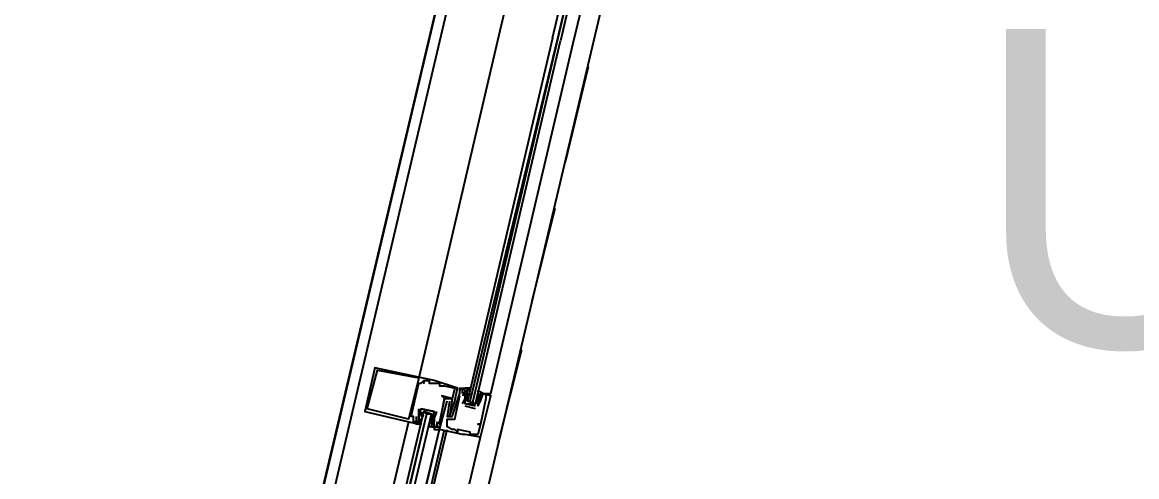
# Model space of a CAD drawing. Header units: feet. Extents: x -84 to 198, y -22 to 181.
# Drawn here: x 35.92 to 41.69, y 103 to 105.35 of the extents above; entities that cross this region are included whole.
import ezdxf
from ezdxf.enums import TextEntityAlignment as Align

# ---------------------------------------------------------------- set-up
doc = ezdxf.new("R2010")
doc.units = ezdxf.units.FT
doc.layers.add('A-LINEA', color=7, linetype='CONTINUOUS')
doc.layers.add('A-TEXTO-PDF', color=3, linetype='CONTINUOUS')

msp = doc.modelspace()

# ---------------------------------------------------------------- linework, layer by layer
at = {"layer": 'A-LINEA'}
for p, q in [((38.5333, 107.1778), (36.7867, 99.7511)), ((39.2933, 107.0044), (37.5333, 99.5778)), ((38.7733, 105.2444), (39.16, 106.8844)), ((38.7333, 104.6311), (38.8533, 105.1244)), ((38.56, 103.9111), (38.68, 104.3911)), ((38.3867, 103.1778), (38.5067, 103.6578)), ((37.7467, 103.5644), (37.7467, 103.5644)), ((37.76, 103.5511), (37.76, 103.5511)), ((37.9733, 103.5111), (37.9733, 103.5111)), ((38, 103.4978), (38, 103.4978)), ((38, 103.4978), (38, 103.4978)), ((38.0267, 103.4978), (38.0267, 103.4978)), ((38.0533, 103.4978), (38.0533, 103.4978)), ((37.9733, 103.4844), (37.9733, 103.4844)), ((37.9867, 103.4844), (37.9867, 103.4844)), ((38, 103.4844), (38, 103.4844)), ((38.0267, 103.4844), (38.0267, 103.4844)), ((38.08, 103.4844), (38.08, 103.4844)), ((38.08, 103.4711), (38.08, 103.4711)), ((38.1067, 103.4711), (38.1067, 103.4711)), ((38.16, 103.4578), (38.16, 103.4578)), ((38.1733, 103.4578), (38.1733, 103.4578)), ((38.1867, 103.4578), (38.1867, 103.4578)), ((38.1867, 103.4578), (38.1867, 103.4578)), ((38.1867, 103.4444), (38.1867, 103.4444)), ((38.2, 103.4578), (38.2, 103.4578)), ((38.2, 103.4444), (38.2, 103.4444)), ((38.2133, 103.4444), (38.2133, 103.4444)), ((38.2259, 103.416), (38.2256, 103.4343)), ((38.2267, 103.4578), (38.2267, 103.4578)), ((38.2267, 103.4444), (38.2267, 103.4444)), ((38.2399, 103.4213), (38.2388, 103.4332)), ((38.0933, 103.4178), (38.0933, 103.4178)), ((38.1067, 103.4044), (38.1067, 103.4044)), ((38.1067, 103.4044), (38.1067, 103.4044)), ((38.12, 103.3911), (38.12, 103.3911)), ((38.1333, 103.3911), (38.1333, 103.3911)), ((38.1467, 103.4044), (38.1467, 103.4044)), ((38.1467, 103.4044), (38.1467, 103.4044)), ((38.16, 103.3911), (38.16, 103.3911)), ((38.1867, 103.4311), (38.1867, 103.4311)), ((38.1867, 103.4311), (38.1867, 103.4311)), ((38.1867, 103.4178), (38.1867, 103.4178)), ((38.2, 103.4311), (38.2, 103.4311)), ((38.2, 103.4178), (38.2, 103.4178)), ((38.2, 103.3778), (38.2133, 103.4044)), ((38.2, 103.3778), (38.2, 103.3778)), ((38.2133, 103.4311), (38.2133, 103.4311)), ((38.2133, 103.4311), (38.2133, 103.4311)), ((38.2133, 103.4178), (38.2133, 103.4178)), ((38.2133, 103.4178), (38.2133, 103.4178)), ((38.2133, 103.4178), (38.2133, 103.4178)), ((38.2133, 103.4044), (38.2133, 103.4044)), ((38.2133, 103.3778), (38.2133, 103.3778)), ((38.2133, 103.3778), (38.2133, 103.3778)), ((38.2258, 103.4022), (38.2252, 103.4226)), ((38.2265, 103.3947), (38.2255, 103.4065)), ((38.2267, 103.4178), (38.2267, 103.4311)), ((38.2267, 103.4311), (38.2267, 103.4311)), ((38.2267, 103.4044), (38.2267, 103.4044)), ((38.2267, 103.3911), (38.2267, 103.3911)), ((38.2533, 103.3778), (38.24, 103.3911)), ((38.2667, 103.3911), (38.2667, 103.3911)), ((38.28, 103.4311), (38.28, 103.4311)), ((38.28, 103.4311), (38.28, 103.4178)), ((38.28, 103.4178), (38.28, 103.4178)), ((38.28, 103.4044), (38.28, 103.4044)), ((38.2913, 103.4016), (38.2817, 103.3836)), ((38.2903, 103.427), (38.2818, 103.4108)), ((38.2885, 103.42), (38.2823, 103.4098)), ((38.2885, 103.3933), (38.2823, 103.3832)), ((38.2933, 103.4311), (38.2933, 103.4311)), ((38.2933, 103.4178), (38.2933, 103.4178)), ((38.2933, 103.4044), (38.2933, 103.4044)), ((38.2933, 103.4044), (38.2933, 103.4044)), ((38.2933, 103.3911), (38.2933, 103.3911)), ((38.2933, 103.3911), (38.2933, 103.3911)), ((38.3067, 103.4311), (38.3067, 103.4311)), ((38.32, 103.4311), (38.32, 103.4311)), ((38.32, 103.4178), (38.32, 103.4178)), ((38.32, 103.4044), (38.32, 103.4044)), ((38.3467, 103.4178), (38.3467, 103.4178)), ((37.6933, 103.3378), (37.6933, 103.3378)), ((37.7067, 103.3511), (37.7067, 103.3511)), ((37.9733, 103.3244), (37.9733, 103.3511)), ((37.9733, 103.3511), (37.9733, 103.3511)), ((37.9733, 103.3244), (37.9733, 103.3244)), ((37.9867, 103.3511), (37.9867, 103.3511)), ((37.9867, 103.3511), (37.9867, 103.3511)), ((37.9867, 103.3511), (37.9867, 103.3511)), ((37.9867, 103.3244), (37.9867, 103.3244)), ((37.9887, 103.3006), (37.9983, 103.3186)), ((37.9915, 103.3089), (37.9977, 103.3191)), ((38.0267, 103.3244), (38.0133, 103.3244)), ((38.0533, 103.3378), (38.0533, 103.3378)), ((38.0533, 103.3378), (38.0533, 103.3378)), ((38.0667, 103.3378), (38.0667, 103.3378)), ((38.2667, 103.3511), (38.2133, 103.3644)), ((38.2133, 103.3644), (38.2133, 103.3644)), ((38.2667, 103.3644), (38.2667, 103.3644)), ((38.2667, 103.3511), (38.2667, 103.3511)), ((38.28, 103.3644), (38.28, 103.3644)), ((38.28, 103.3644), (38.28, 103.3644)), ((37.92, 103.2844), (37.16, 100.0844)), ((37.92, 103.2978), (37.92, 103.2978)), ((37.9333, 103.3111), (37.9333, 103.3111)), ((37.9467, 103.3111), (37.9467, 103.3111)), ((37.9467, 103.2844), (37.9467, 103.2844)), ((37.96, 103.3111), (37.96, 103.3111)), ((37.96, 103.2844), (37.96, 103.2844)), ((37.9733, 103.3111), (37.9733, 103.3111)), ((37.9733, 103.3111), (37.9733, 103.3111)), ((37.9733, 103.3111), (37.9733, 103.3111)), ((37.9733, 103.3111), (37.9733, 103.3111)), ((37.9733, 103.2978), (37.9733, 103.2978)), ((37.9733, 103.2978), (37.9733, 103.2978)), ((37.9867, 103.2978), (37.9733, 103.2844)), ((37.9733, 103.2844), (37.9733, 103.2844)), ((37.9733, 103.2844), (37.9733, 103.2844)), ((37.9733, 103.2711), (37.9733, 103.2711)), ((37.9764, 103.2752), (37.9848, 103.2915)), ((37.9782, 103.2822), (37.9844, 103.2924)), ((37.9867, 103.2978), (37.9867, 103.2978)), ((38.0267, 103.2844), (38.0267, 103.2844)), ((38.04, 103.3111), (38.04, 103.3111)), ((38.04, 103.2978), (38.04, 103.2978)), ((38.04, 103.2844), (38.04, 103.2844)), ((38.04, 103.2711), (38.04, 103.2844)), ((38.04, 103.2711), (38.04, 103.2711)), ((38.0401, 103.3076), (38.0412, 103.2957)), ((38.0401, 103.2809), (38.0412, 103.269)), ((38.0408, 103.2862), (38.0411, 103.2679)), ((38.0409, 103.3), (38.0414, 103.2796)), ((38.0533, 103.2978), (38.0533, 103.2978)), ((38.0533, 103.2978), (38.0533, 103.2978)), ((38.0533, 103.2844), (38.0533, 103.2844)), ((38.0667, 103.2844), (38.0667, 103.2844)), ((38.0667, 103.2711), (38.0667, 103.2711)), ((38.0667, 103.2711), (38.0667, 103.2711)), ((38.08, 103.2844), (38.08, 103.2844)), ((38.08, 103.2844), (38.08, 103.2844)), ((38.08, 103.2711), (38.08, 103.2711)), ((38.12, 103.3111), (38.12, 103.3111)), ((38.12, 103.2978), (38.12, 103.2978)), ((38.1333, 103.3111), (38.1333, 103.3111)), ((38.1467, 103.3111), (38.1467, 103.3111)), ((38.16, 103.2978), (38.16, 103.2978)), ((38.28, 103.2711), (38.28, 103.2711)), ((38.2933, 103.2711), (38.2933, 103.2711)), ((38.2933, 103.2711), (38.2933, 103.2711)), ((37.32, 100.0578), (38.08, 103.2444)), ((37.3333, 100.0444), (38.08, 103.2444)), ((37.3467, 100.0444), (38.1067, 103.2444)), ((37.36, 100.0444), (38.12, 103.2444)), ((37.5333, 100.0044), (38.2933, 103.2044)), ((38.04, 103.2578), (38.04, 103.2578)), ((38.0533, 103.2578), (38.0533, 103.2578)), ((38.0667, 103.2578), (38.0667, 103.2578)), ((38.0667, 103.2578), (38.0667, 103.2578)), ((38.08, 103.2444), (38.08, 103.2578)), ((38.08, 103.2578), (38.08, 103.2578)), ((38.08, 103.2444), (38.08, 103.2578)), ((38.08, 103.2444), (38.08, 103.2578)), ((38.08, 103.2444), (38.08, 103.2444)), ((38.12, 103.2578), (38.12, 103.2578)), ((38.1467, 103.2444), (38.1467, 103.2444)), ((38.16, 103.2444), (38.16, 103.2444)), ((38.1733, 103.2444), (38.1733, 103.2444)), ((38.1733, 103.2311), (38.1733, 103.2311)), ((38.2, 103.2178), (38.2, 103.2178)), ((38.2133, 103.2178), (38.2133, 103.2178)), ((38.24, 103.2311), (38.24, 103.2311)), ((38.24, 103.2178), (38.24, 103.2178)), ((38.2533, 103.2178), (38.2533, 103.2178)), ((38.2667, 103.2178), (38.2667, 103.2178)), ((38.28, 103.2178), (38.28, 103.2178)), ((38.2933, 103.2044), (38.2933, 103.2044))]:
    msp.add_line(p, q, dxfattribs=at)
for points in [[(28.68, 83.8711), (32.7333, 82.9111), (38.56, 107.5244), (34.5067, 108.4844)], [(38.56, 107.5244), (35.6533, 95.2311), (29.1867, 96.7644)], [(38.8267, 107.1111), (38.4, 105.3378), (37.9733, 103.5111)], [(38.6667, 105.2711), (39.0667, 106.9644), (39.08, 106.9644), (39.0933, 106.9644), (38.6933, 105.2711), (39.0933, 106.9644), (39.1067, 106.9644), (38.7067, 105.2578)], [(38.6667, 105.2711), (38.2267, 103.3911), (38.24, 103.3911), (38.6933, 105.2711), (38.2533, 103.3911), (38.2533, 103.3778), (38.2667, 103.3778), (38.7067, 105.2578)], [(38.32, 103.4311), (38.32, 103.4311), (38.3467, 103.4311), (38.7733, 105.2444)], [(38.04, 103.2578), (38.08, 103.2578), (38.0667, 103.2578), (38.0667, 103.2711), (38.08, 103.2844), (38.08, 103.2711), (38.1067, 103.4044), (38.1467, 103.4044), (38.1333, 103.3111), (38.16, 103.3911), (38.1733, 103.4578), (38.0533, 103.4978), (37.7467, 103.5644), (37.6933, 103.3378), (37.9733, 103.2711), (37.9733, 103.2844), (37.9733, 103.2844)], [(37.7067, 103.3511), (37.76, 103.5511), (37.9733, 103.5111), (37.92, 103.2978), (37.7067, 103.3511)], [(37.96, 103.3111), (37.96, 103.2844), (37.9467, 103.2844), (37.9467, 103.3111), (37.9333, 103.3111), (37.9733, 103.4844), (37.9867, 103.4844), (38, 103.4978), (38, 103.4844), (38, 103.4978), (38.0267, 103.4978), (38.0267, 103.4844), (38.08, 103.4844), (38.08, 103.4711), (38.1067, 103.4711), (38.16, 103.4578), (38.1467, 103.4044), (38.0933, 103.4178), (38.1067, 103.4044), (38.08, 103.2844), (38.08, 103.2844)], [(38.1333, 103.3911), (38.12, 103.3111), (38.1467, 103.3111), (38.1867, 103.4311), (38.1867, 103.4578), (38.1867, 103.4444), (38.1867, 103.4578), (38.2267, 103.4578), (38.2267, 103.4444), (38.2267, 103.4444)], [(38.2, 103.4311), (38.2, 103.4444), (38.2, 103.4578), (38.2133, 103.4444), (38.2, 103.4178)], [(38.2267, 103.4444), (38.24, 103.4578), (38.2133, 103.4578), (38.2267, 103.4578), (38.2267, 103.4444), (38.2133, 103.4444), (38.2267, 103.4444), (38.2133, 103.4178), (38.2133, 103.3911)], [(38.2267, 103.3778), (38.2667, 103.3778), (38.28, 103.3911), (38.28, 103.4044), (38.2933, 103.4044), (38.28, 103.4044), (38.2933, 103.4178), (38.2933, 103.4311), (38.3067, 103.4311), (38.28, 103.4444), (38.28, 103.4311)], [(38.2933, 103.2044), (38.2133, 103.2178), (38.2, 103.2178), (38.08, 103.2444), (38.12, 103.3911), (38.12, 103.3911)], [(38.2933, 103.2711), (38.28, 103.2178), (38.2667, 103.2178), (38.2533, 103.2178), (38.24, 103.2178), (38.24, 103.2311), (38.1733, 103.2444), (38.1733, 103.2311), (38.16, 103.2444), (38.1467, 103.2444), (38.12, 103.2578), (38.12, 103.2978), (38.16, 103.2978), (38.1867, 103.4178)], [(38.2667, 103.3644), (38.2133, 103.3778), (38.2133, 103.4178), (38.2133, 103.4311), (38.2133, 103.4178), (38.2133, 103.4311)], [(38.28, 103.4044), (38.28, 103.3911), (38.2667, 103.3778), (38.2267, 103.3911), (38.2267, 103.4044), (38.2267, 103.4178)], [(38.28, 103.3644), (38.28, 103.3644), (38.2933, 103.3911), (38.2933, 103.3911), (38.3067, 103.4311), (38.32, 103.4311), (38.32, 103.4178), (38.32, 103.4044), (38.2933, 103.2711), (38.28, 103.2711), (38.2933, 103.2711)], [(38.2933, 103.4178), (38.2933, 103.4044), (38.2933, 103.3911), (38.2933, 103.4044), (38.28, 103.4044), (38.28, 103.3644)], [(38.2933, 103.2044), (38.3467, 103.4178), (38.2933, 103.4311)], [(38.32, 103.4311), (38.32, 103.4311), (38.3467, 103.4311)], [(38.32, 103.4311), (38.32, 103.4311), (38.3467, 103.4311)], [(37.2267, 100.0711), (38, 103.3378), (38.0133, 103.3244), (37.24, 100.0711)], [(37.2667, 100.0578), (38.04, 103.3244), (38.0267, 103.3244), (38.0133, 103.3244), (37.2533, 100.0711)], [(37.9733, 103.2711), (37.9867, 103.2711), (37.9733, 103.2711), (37.96, 103.2711), (37.96, 103.2844), (37.9733, 103.2711), (37.9733, 103.2844), (37.96, 103.2844), (37.9733, 103.2844), (37.9733, 103.3111), (37.9733, 103.3244), (37.9867, 103.3378)], [(37.9733, 103.3111), (37.9867, 103.3511), (38.0533, 103.3378), (38.04, 103.2978), (38.0533, 103.2978), (38.0533, 103.2844), (38.04, 103.2844)], [(38.0533, 103.3378), (38.0533, 103.3378), (37.9867, 103.3511)], [(38.04, 103.2978), (38.04, 103.3111), (38.04, 103.3244), (38, 103.3378), (37.9867, 103.3244), (37.9867, 103.3111)], [(38, 103.3378), (38.04, 103.3244), (38.0533, 103.2978), (38.04, 103.2978), (38.0533, 103.2844), (38.04, 103.2844), (38.04, 103.2711), (38.04, 103.2578), (38.0533, 103.2578), (38.0267, 103.2578), (38.0267, 103.2711)], [(38.0667, 103.2844), (38.0667, 103.2711), (38.0667, 103.2578), (38.0533, 103.2578), (38.0533, 103.2978), (38.0533, 103.2978), (38.0667, 103.3378)], [(37.9733, 103.2978), (37.9733, 103.3111), (37.9733, 103.2978), (37.9733, 103.3111)], [(38.0533, 103.2578), (38.0533, 103.2444), (38.08, 103.2444)], [(38.0533, 103.2578), (38.0533, 103.2444), (38.08, 103.2444)], [(38.0533, 103.2578), (38.0533, 103.2444), (38.08, 103.2444)]]:
    msp.add_lwpolyline(points, dxfattribs=at)

# ---------------------------------------------------------------- texts
at = {"layer": 'A-TEXTO-PDF'}
msp.add_text('UNIT', height=1.646, dxfattribs=at).set_placement((43.4134, 103.6718), align=Align.CENTER)

doc.saveas('drawing.dxf')
